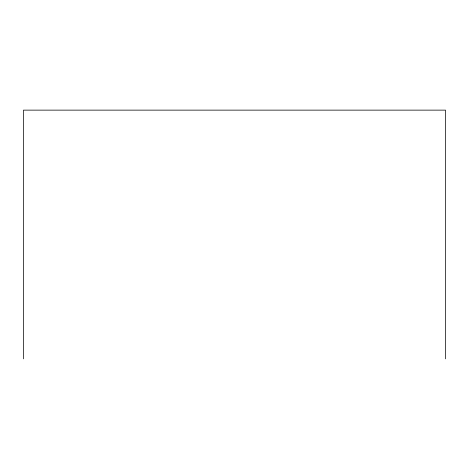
<?xml version="1.0" encoding="UTF-8"?>
<svg xmlns="http://www.w3.org/2000/svg" width="469" height="469" viewBox="0 0 469 469"><rect width="100%" height="100%" fill="white"/><g stroke="black" fill="none" stroke-linecap="round" stroke-linejoin="round"><path stroke-width="0.7" d="M445.55 358.867L445.55 110.133L23.45 110.133L23.45 358.867"/></g></svg>
